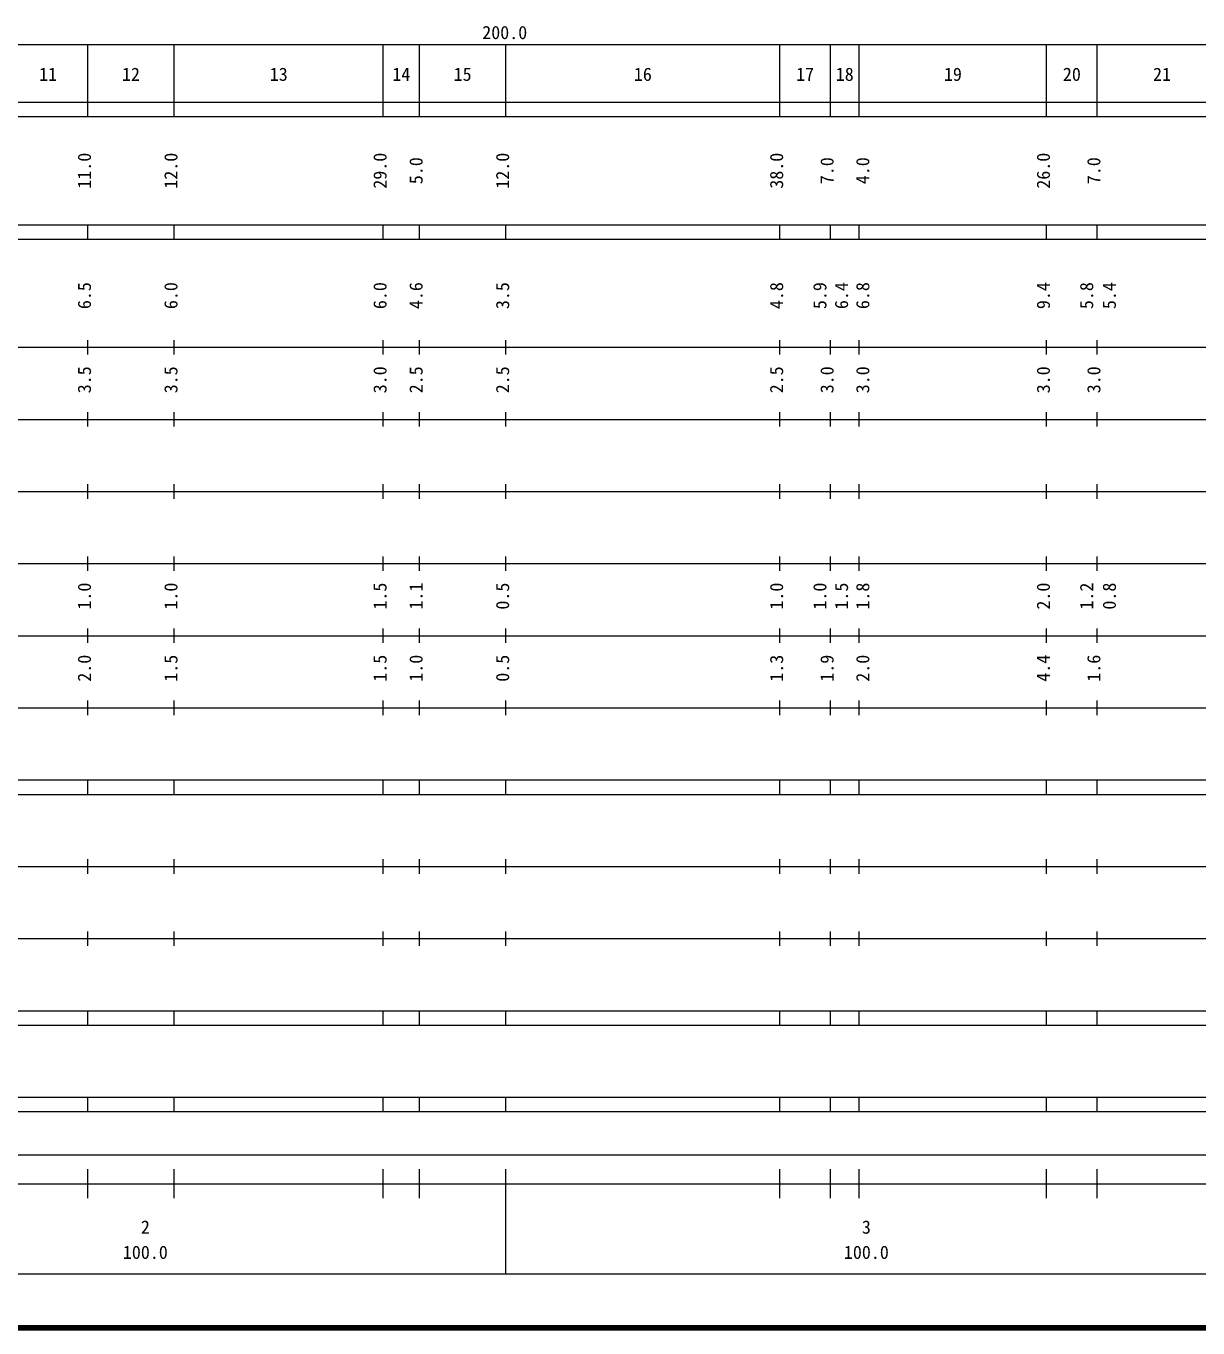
# Model space of a CAD drawing. Units: millimetres on the paper, enlarged 1000 times. Extents: x 40000 to 680000, y 20000 to 380000.
# Drawn here: x 201446 to 363984, y 20000 to 200558 of the extents above; entities that cross this region are included whole.
import ezdxf
from ezdxf.enums import TextEntityAlignment as Align

# ---------------------------------------------------------------- set-up
doc = ezdxf.new("R2010")
doc.units = ezdxf.units.MM
doc.header["$LTSCALE"] = 1000
doc.layers.add('M-SUV', color=7, linetype='Continuous', lineweight=13)
doc.layers.add('M-TTL', color=2, linetype='Continuous', lineweight=140)
doc.styles.add('ＭＳ ゴシック', font='')
doc.styles.get('ＭＳ ゴシック').set_extended_font_data('MS Gothic')

msp = doc.modelspace()

# ---------------------------------------------------------------- linework, layer by layer
at = {"layer": 'M-SUV'}
for p, q in [((68000, 198000), (579000, 198000)), ((210000, 188000), (210000, 198000)), ((222000, 188000), (222000, 198000)), ((251000, 188000), (251000, 198000)), ((256000, 188000), (256000, 198000)), ((268000, 188000), (268000, 198000)), ((306000, 188000), (306000, 198000)), ((313000, 188000), (313000, 198000)), ((317000, 188000), (317000, 198000)), ((343000, 188000), (343000, 198000)), ((350000, 188000), (350000, 198000)), ((40000, 190000), (579000, 190000)), ((40000, 188000), (579000, 188000)), ((40000, 173000), (579000, 173000)), ((210000, 171000), (210000, 173000)), ((222000, 171000), (222000, 173000)), ((251000, 171000), (251000, 173000)), ((256000, 171000), (256000, 173000)), ((268000, 171000), (268000, 173000)), ((306000, 171000), (306000, 173000)), ((313000, 171000), (313000, 173000)), ((317000, 171000), (317000, 173000)), ((343000, 171000), (343000, 173000)), ((350000, 171000), (350000, 173000)), ((40000, 171000), (579000, 171000)), ((40000, 156000), (579000, 156000)), ((210000, 155000), (210000, 157000)), ((222000, 155000), (222000, 157000)), ((251000, 155000), (251000, 157000)), ((256000, 155000), (256000, 157000)), ((268000, 155000), (268000, 157000)), ((306000, 155000), (306000, 157000)), ((313000, 155000), (313000, 157000)), ((317000, 155000), (317000, 157000)), ((343000, 155000), (343000, 157000)), ((350000, 155000), (350000, 157000)), ((210000, 145000), (210000, 147000)), ((222000, 145000), (222000, 147000)), ((251000, 145000), (251000, 147000)), ((256000, 145000), (256000, 147000)), ((268000, 145000), (268000, 147000)), ((306000, 145000), (306000, 147000)), ((313000, 145000), (313000, 147000)), ((317000, 145000), (317000, 147000)), ((343000, 145000), (343000, 147000)), ((350000, 145000), (350000, 147000)), ((46000, 146000), (579000, 146000)), ((52000, 136000), (579000, 136000)), ((210000, 135000), (210000, 137000)), ((222000, 135000), (222000, 137000)), ((251000, 135000), (251000, 137000)), ((256000, 135000), (256000, 137000)), ((268000, 135000), (268000, 137000)), ((306000, 135000), (306000, 137000)), ((313000, 135000), (313000, 137000)), ((317000, 135000), (317000, 137000)), ((343000, 135000), (343000, 137000)), ((350000, 135000), (350000, 137000)), ((210000, 125000), (210000, 127000)), ((222000, 125000), (222000, 127000)), ((251000, 125000), (251000, 127000)), ((256000, 125000), (256000, 127000)), ((268000, 125000), (268000, 127000)), ((306000, 125000), (306000, 127000)), ((313000, 125000), (313000, 127000)), ((317000, 125000), (317000, 127000)), ((343000, 125000), (343000, 127000)), ((350000, 125000), (350000, 127000)), ((46000, 126000), (579000, 126000)), ((52000, 116000), (579000, 116000)), ((210000, 115000), (210000, 117000)), ((222000, 115000), (222000, 117000)), ((251000, 115000), (251000, 117000)), ((256000, 115000), (256000, 117000)), ((268000, 115000), (268000, 117000)), ((306000, 115000), (306000, 117000)), ((313000, 115000), (313000, 117000)), ((317000, 115000), (317000, 117000)), ((343000, 115000), (343000, 117000)), ((350000, 115000), (350000, 117000)), ((210000, 105000), (210000, 107000)), ((222000, 105000), (222000, 107000)), ((251000, 105000), (251000, 107000)), ((256000, 105000), (256000, 107000)), ((268000, 105000), (268000, 107000)), ((306000, 105000), (306000, 107000)), ((313000, 105000), (313000, 107000)), ((317000, 105000), (317000, 107000)), ((343000, 105000), (343000, 107000)), ((350000, 105000), (350000, 107000)), ((46000, 106000), (579000, 106000)), ((40000, 96000), (579000, 96000)), ((210000, 94000), (210000, 96000)), ((222000, 94000), (222000, 96000)), ((251000, 94000), (251000, 96000)), ((256000, 94000), (256000, 96000)), ((268000, 94000), (268000, 96000)), ((306000, 94000), (306000, 96000)), ((313000, 94000), (313000, 96000)), ((317000, 94000), (317000, 96000)), ((343000, 94000), (343000, 96000)), ((350000, 94000), (350000, 96000)), ((40000, 94000), (579000, 94000)), ((210000, 83000), (210000, 85000)), ((222000, 83000), (222000, 85000)), ((251000, 83000), (251000, 85000)), ((256000, 83000), (256000, 85000)), ((268000, 83000), (268000, 85000)), ((306000, 83000), (306000, 85000)), ((313000, 83000), (313000, 85000)), ((317000, 83000), (317000, 85000)), ((343000, 83000), (343000, 85000)), ((350000, 83000), (350000, 85000)), ((49000, 84000), (579000, 84000)), ((210000, 73000), (210000, 75000)), ((222000, 73000), (222000, 75000)), ((251000, 73000), (251000, 75000)), ((256000, 73000), (256000, 75000)), ((268000, 73000), (268000, 75000)), ((306000, 73000), (306000, 75000)), ((313000, 73000), (313000, 75000)), ((317000, 73000), (317000, 75000)), ((343000, 73000), (343000, 75000)), ((350000, 73000), (350000, 75000)), ((40000, 74000), (579000, 74000)), ((40000, 64000), (579000, 64000)), ((210000, 62000), (210000, 64000)), ((222000, 62000), (222000, 64000)), ((251000, 62000), (251000, 64000)), ((256000, 62000), (256000, 64000)), ((268000, 62000), (268000, 64000)), ((306000, 62000), (306000, 64000)), ((313000, 62000), (313000, 64000)), ((317000, 62000), (317000, 64000)), ((343000, 62000), (343000, 64000)), ((350000, 62000), (350000, 64000)), ((40000, 62000), (579000, 62000)), ((40000, 52000), (579000, 52000)), ((210000, 50000), (210000, 52000)), ((222000, 50000), (222000, 52000)), ((251000, 50000), (251000, 52000)), ((256000, 50000), (256000, 52000)), ((268000, 50000), (268000, 52000)), ((306000, 50000), (306000, 52000)), ((313000, 50000), (313000, 52000)), ((317000, 50000), (317000, 52000)), ((343000, 50000), (343000, 52000)), ((350000, 50000), (350000, 52000)), ((40000, 50000), (579000, 50000)), ((71000, 44000), (426500, 44000)), ((210000, 38000), (210000, 42000)), ((222000, 38000), (222000, 42000)), ((251000, 38000), (251000, 42000)), ((256000, 38000), (256000, 42000)), ((268000, 27500), (268000, 42000)), ((306000, 38000), (306000, 42000)), ((313000, 38000), (313000, 42000)), ((317000, 38000), (317000, 42000)), ((343000, 38000), (343000, 42000)), ((350000, 38000), (350000, 42000)), ((40000, 40000), (579000, 40000)), ((68000, 27500), (579000, 27500))]:
    msp.add_line(p, q, dxfattribs=at)
at = {"layer": 'M-TTL'}
msp.add_line((40000, 20000), (680000, 20000), dxfattribs=at)

# ---------------------------------------------------------------- texts
at = {"layer": 'M-SUV', "style": 'ＭＳ ゴシック'}
for s, p in [('200.0', (264719, 198195)), ('11', (203250, 192405)), ('12', (214750, 192405)), ('13', (235250, 192405)), ('14', (252250, 192405)), ('15', (260750, 192405)), ('16', (285750, 192405)), ('17', (308250, 192405)), ('18', (313750, 192405)), ('19', (328750, 192405)), ('20', (345250, 192405)), ('21', (357750, 192405)), ('2', (217375, 32523)), ('3', (317375, 32523)), ('100.0', (214875, 29033)), ('100.0', (314875, 29033))]:
    msp.add_text(s, height=1833, dxfattribs=at).set_placement(p, align=Align.BOTTOM_LEFT)
for s, p in [('11.0', (211000, 178000)), ('12.0', (223000, 178000)), ('29.0', (252000, 178000)), ('12.0', (269000, 178000)), ('38.0', (307000, 178000)), ('26.0', (344000, 178000)), ('5.0', (257000, 178625)), ('7.0', (314000, 178625)), ('4.0', (318953, 178625)), ('7.0', (351000, 178625)), ('6.5', (211000, 161299)), ('6.0', (223000, 161299)), ('6.0', (252000, 161299)), ('4.6', (257000, 161299)), ('3.5', (269000, 161299)), ('4.8', (307000, 161299)), ('5.9', (313000, 161299)), ('6.4', (316004, 161299)), ('6.8', (318953, 161299)), ('9.4', (344000, 161299)), ('5.8', (350000, 161299)), ('5.4', (353151, 161299)), ('3.5', (211000, 149625)), ('3.5', (223000, 149625)), ('3.0', (252000, 149625)), ('2.5', (257000, 149625)), ('2.5', (269000, 149625)), ('2.5', (307000, 149625)), ('3.0', (314000, 149625)), ('3.0', (318953, 149625)), ('3.0', (344000, 149625)), ('3.0', (351000, 149625)), ('1.0', (211000, 119625)), ('1.0', (223000, 119625)), ('1.5', (252000, 119625)), ('1.1', (257000, 119625)), ('0.5', (269000, 119625)), ('1.0', (307000, 119625)), ('1.0', (313000, 119625)), ('1.5', (316004, 119625)), ('1.8', (318953, 119625)), ('2.0', (344000, 119625)), ('1.2', (350000, 119625)), ('0.8', (353151, 119625)), ('2.0', (211000, 109625)), ('1.5', (223000, 109625)), ('1.5', (252000, 109625)), ('1.0', (257000, 109625)), ('0.5', (269000, 109625)), ('1.3', (307000, 109625)), ('1.9', (314000, 109625)), ('2.0', (318953, 109625)), ('4.4', (344000, 109625)), ('1.6', (351000, 109625))]:
    msp.add_text(s, height=1833, rotation=90, dxfattribs=at).set_placement(p, align=Align.BOTTOM_LEFT)

doc.saveas('drawing.dxf')
